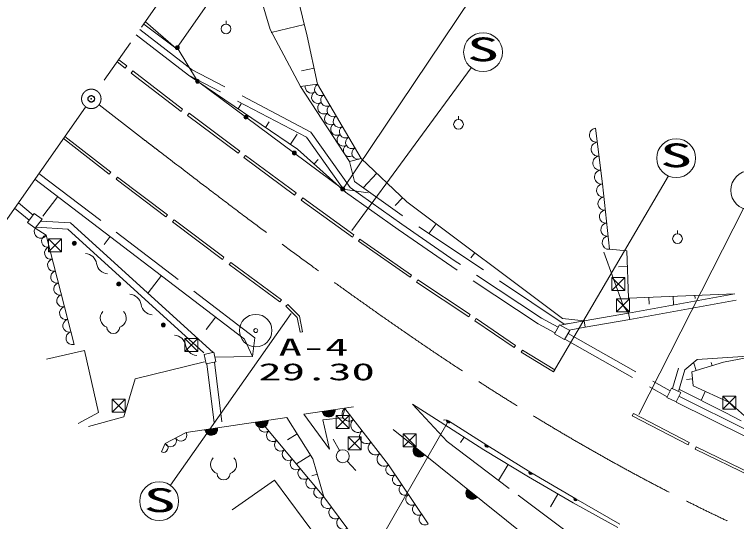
# Model space of a CAD drawing. Units: millimetres, scale not verified. Extents: x 40000 to 680000, y 20000 to 380000.
# Drawn here: x 69962 to 125654, y 280539 to 319638 of the extents above; entities that cross this region are included whole.
import ezdxf
from ezdxf.enums import TextEntityAlignment as Align

# ---------------------------------------------------------------- set-up
doc = ezdxf.new("R2010")
doc.units = ezdxf.units.MM
doc.header["$LTSCALE"] = 1000
doc.header["$PDMODE"] = 32
doc.header["$PDSIZE"] = 500
doc.linetypes.add('CHAIN', pattern=[18.5, 12, -1.5, 3.5, -1.5])
doc.linetypes.add('DASHED', pattern=[7.5, 6, -1.5])
for name, color, linetype, lineweight in [('M-BGD', 7, 'Continuous', 13), ('M-BMK', 2, 'CHAIN', 13), ('M-BMK-ROW', 30, 'Continuous', 13), ('M-BMK-SRVR', 94, 'Continuous', 13), ('M-STR-HTXT', 7, 'Continuous', 13), ('M-STR-STR3', 7, 'Continuous', 13)]:
    doc.layers.add(name, color=color, linetype=linetype, lineweight=lineweight)
doc.layers.add('M-OTRS', color=6, linetype='Continuous')
doc.styles.add('ＭＳ ゴシック', font='')
doc.styles.get('ＭＳ ゴシック').set_extended_font_data('MS Gothic')

msp = doc.modelspace()

# ---------------------------------------------------------------- linework, layer by layer
at = {"layer": 'M-BGD', "linetype": 'CHAIN'}
for p, q in [((97303, 343623), (76351, 313809)), ((75437, 312477), (60012, 290528))]:
    msp.add_line(p, q, dxfattribs=at)
at = {"layer": 'M-BGD'}
for p, q in [((90482, 326456), (92544, 317969)), ((86281, 319150), (86281, 318900)), ((82406, 317051), (80057, 319062)), ((89766, 318237), (92328, 318860)), ((92544, 317969), (93342, 314261)), ((84079, 314489), (82515, 317081)), ((77893, 315981), (78501, 315508)), ((78623, 315666), (78008, 316145)), ((78501, 315508), (78623, 315666)), ((79089, 315278), (78967, 315119)), ((82930, 312324), (79089, 315278)), ((92099, 315281), (93077, 315492)), ((78967, 315119), (82808, 312165)), ((83394, 314955), (91804, 309251)), ((95282, 306179), (84079, 314489)), ((93342, 314261), (92014, 314089)), ((93342, 314261), (96693, 308542)), ((92014, 314089), (95802, 308292)), ((87455, 312741), (87204, 312371)), ((82808, 312165), (82930, 312324)), ((83438, 312015), (83319, 311855)), ((87347, 309103), (83438, 312015)), ((83319, 311855), (87228, 308942)), ((89616, 311366), (89323, 310934)), ((104208, 311788), (104208, 311538)), ((114785, 310867), (115304, 306566)), ((73853, 310231), (77402, 307488)), ((91776, 310417), (91243, 309632)), ((77279, 307330), (73738, 310067)), ((87228, 308942), (87347, 309103)), ((91804, 309251), (95504, 305940)), ((87779, 308758), (87660, 308597)), ((87660, 308597), (91569, 305713)), ((91687, 305874), (87779, 308758)), ((96693, 308542), (95802, 308292)), ((100226, 305182), (96693, 308542)), ((93380, 308453), (93076, 308113)), ((77402, 307488), (77279, 307330)), ((71544, 306943), (87717, 294611)), ((77796, 306939), (77917, 307099)), ((81648, 304026), (77796, 306939)), ((77917, 307099), (81769, 304186)), ((96855, 306280), (97905, 307390)), ((115304, 306566), (115853, 301534)), ((91569, 305713), (91687, 305874)), ((97238, 305872), (95282, 306179)), ((72148, 304081), (73306, 305599)), ((92195, 305487), (92078, 305325)), ((92078, 305325), (96025, 302478)), ((96142, 302641), (92195, 305487)), ((99319, 304910), (99886, 305506)), ((69974, 304709), (71093, 303775)), ((70263, 305119), (71396, 304173)), ((112225, 296193), (100226, 305182)), ((71495, 304302), (70963, 303604)), ((72094, 303845), (71495, 304302)), ((81769, 304186), (81648, 304026)), ((70963, 303604), (71562, 303148)), ((71562, 303148), (72094, 303845)), ((71992, 303711), (74290, 303562)), ((85286, 293577), (74290, 303562)), ((82157, 303642), (82277, 303801)), ((86001, 300752), (82157, 303642)), ((82277, 303801), (86121, 300912)), ((71562, 303148), (72404, 302615)), ((71628, 303234), (74083, 303074)), ((84576, 293547), (74083, 303074)), ((101941, 302775), (102480, 303494)), ((121099, 302975), (121099, 302725)), ((72404, 302615), (73818, 297096)), ((76887, 301906), (77351, 302515)), ((96025, 302478), (96142, 302641)), ((96607, 302316), (96493, 302152)), ((96493, 302152), (100471, 299375)), ((100585, 299539), (96607, 302316)), ((117194, 301408), (115853, 301534)), ((117328, 297764), (117194, 301408)), ((86121, 300912), (86001, 300752)), ((105167, 300860), (105465, 301258)), ((86519, 300360), (86638, 300522)), ((90436, 297486), (86519, 300360)), ((86638, 300522), (90554, 297647)), ((116547, 300189), (117238, 300215)), ((80276, 298175), (81293, 299509)), ((100471, 299375), (100585, 299539)), ((101075, 299167), (100965, 299000)), ((105106, 296500), (101075, 299167)), ((100965, 299000), (104995, 296333)), ((125532, 298100), (117328, 297764)), ((117332, 296602), (125532, 298100)), ((122458, 297738), (122448, 297974)), ((90554, 297647), (90436, 297486)), ((117422, 296111), (125622, 297608)), ((118904, 297306), (118883, 297828)), ((120782, 297271), (120756, 297904)), ((73818, 297096), (74562, 294190)), ((91047, 297276), (90905, 297134)), ((90905, 297134), (91765, 296275)), ((91047, 297276), (91950, 296373)), ((84747, 295353), (85481, 296316)), ((91950, 296373), (92186, 295173)), ((104995, 296333), (105106, 296500)), ((117332, 296602), (117416, 296110)), ((91765, 296275), (91990, 295134)), ((105573, 296191), (105461, 296026)), ((105461, 296026), (108504, 293959)), ((108617, 294125), (105573, 296191)), ((112037, 295691), (113894, 296020)), ((113894, 296020), (112225, 296193)), ((113894, 296020), (113981, 295527)), ((92186, 295173), (91990, 295134)), ((111602, 295007), (111992, 295716)), ((111992, 295716), (112786, 295278)), ((112786, 295278), (112395, 294569)), ((112734, 295307), (113981, 295527)), ((112395, 294569), (111602, 295007)), ((87717, 294611), (88333, 293276)), ((108504, 293959), (108617, 294125)), ((72433, 293054), (75359, 293717)), ((75359, 293717), (76442, 288937)), ((85338, 293589), (84601, 293430)), ((85495, 292862), (85338, 293589)), ((109138, 293763), (109035, 293592)), ((109035, 293592), (111540, 292078)), ((111644, 292249), (109138, 293763)), ((84601, 293430), (84758, 292703)), ((88333, 293276), (85447, 293210)), ((124644, 292822), (127396, 293352)), ((84758, 292703), (85495, 292862)), ((122207, 292071), (124644, 292822)), ((122360, 292756), (122540, 292173)), ((123689, 292808), (123768, 292552)), ((111540, 292078), (111644, 292249)), ((120717, 290794), (121178, 292369)), ((121173, 290573), (121658, 292229)), ((122314, 291000), (122207, 292071)), ((121794, 291496), (122260, 291543)), ((120285, 290110), (120636, 290833)), ((120636, 290833), (121350, 290487)), ((122314, 291000), (125101, 289715)), ((121350, 290487), (121000, 289764)), ((122912, 289873), (123236, 290575)), ((121000, 289764), (120285, 290110)), ((125101, 289715), (126256, 288699)), ((92279, 288808), (96105, 289391)), ((95441, 289268), (95271, 288531)), ((95441, 289268), (98807, 284919)), ((102800, 288217), (100654, 289594)), ((76442, 288937), (74877, 288101)), ((83197, 287400), (90971, 288551)), ((90971, 288551), (92966, 285380)), ((92279, 288808), (94260, 286109)), ((95271, 288531), (93737, 288379)), ((117705, 288872), (117612, 288695)), ((117612, 288695), (121910, 286446)), ((122002, 286623), (117705, 288872)), ((88971, 288263), (93814, 282449)), ((106158, 286076), (102800, 288217)), ((103433, 288293), (106388, 286419)), ((81594, 286547), (83197, 287400)), ((99161, 287629), (115454, 274608)), ((91015, 286834), (91757, 287301)), ((104372, 286633), (104636, 287047)), ((81311, 285903), (81594, 286547)), ((106388, 286419), (109791, 284320)), ((121910, 286446), (122002, 286623)), ((122543, 286311), (122456, 286131)), ((126893, 284197), (122543, 286311)), ((109611, 283978), (106158, 286076)), ((122456, 286131), (126805, 284017)), ((91707, 284988), (92786, 285667)), ((92966, 285380), (93814, 282449)), ((98807, 284919), (101880, 280351)), ((107281, 283706), (108030, 284938)), ((92894, 284076), (93309, 284196)), ((109791, 284320), (113247, 282290)), ((86750, 281436), (90018, 283731)), ((90018, 283731), (100685, 269389)), ((113046, 281976), (109611, 283978)), ((93814, 282449), (98642, 276012)), ((111314, 281684), (111880, 282656)), ((116507, 280068), (113046, 281976)), ((113247, 282290), (116654, 280342))]:
    msp.add_line(p, q, dxfattribs=at)
at = {"layer": 'M-BGD', "linetype": 'DASHED'}
for p, q in [((89674, 318468), (87617, 325442)), ((82406, 317051), (79929, 318880)), ((83394, 314955), (79356, 318063)), ((83699, 315351), (79643, 318473)), ((92014, 314089), (89674, 318468)), ((92824, 310557), (83627, 315398)), ((92486, 310170), (83394, 314955)), ((95862, 306299), (92824, 310557)), ((95504, 305940), (92486, 310170)), ((96190, 306755), (95802, 308292)), ((71852, 307382), (88512, 294700)), ((99862, 304127), (96190, 306755)), ((99558, 303054), (95504, 305940)), ((99845, 303463), (95862, 306299)), ((112366, 295768), (99862, 304127)), ((103683, 300210), (99558, 303054)), ((103964, 300624), (99845, 303463)), ((116904, 297208), (115411, 301297)), ((110346, 295784), (103683, 300210)), ((110603, 296213), (103964, 300624)), ((117332, 296602), (116904, 297208)), ((113894, 296020), (117332, 296602)), ((111645, 295086), (110346, 295784)), ((111887, 295524), (110603, 296213)), ((112692, 295807), (112366, 295768)), ((113978, 295527), (117416, 296110)), ((88512, 294700), (88333, 293276)), ((112654, 295039), (120526, 290606)), ((112413, 294601), (120307, 290155)), ((121658, 292229), (122625, 293030)), ((122625, 293030), (127396, 293352)), ((79276, 291544), (84626, 292846)), ((84797, 292711), (85353, 288155)), ((85386, 292839), (85948, 288227)), ((78390, 288615), (79276, 291544)), ((121214, 290205), (126564, 287542)), ((124781, 288943), (121254, 290711)), ((120996, 289755), (126346, 287092)), ((100654, 289594), (103332, 286709)), ((75665, 287875), (78390, 288615)), ((126022, 288314), (124781, 288943)), ((94260, 286109), (93737, 288379)), ((103332, 286709), (108811, 282583)), ((108811, 282583), (115162, 277823))]:
    msp.add_line(p, q, dxfattribs=at)
at = {"layer": 'M-BGD'}
for centre, radius in [((86281, 318525), 375), ((82515, 317081), 150), ((82515, 317081), 100), ((82515, 317081), 50), ((84079, 314489), 150), ((84079, 314489), 150), ((84079, 314489), 100), ((84079, 314489), 100), ((84079, 314489), 50), ((84079, 314489), 50), ((87813, 311719), 150), ((87813, 311719), 100), ((87813, 311719), 50), ((104208, 311163), 375), ((91548, 308949), 150), ((91548, 308949), 100), ((91548, 308949), 50), ((95282, 306179), 150), ((95282, 306179), 100), ((95282, 306179), 50), ((121099, 302350), 375), ((74575, 301999), 150), ((74575, 301999), 100), ((74575, 301999), 50), ((78009, 298851), 150), ((78009, 298851), 100), ((78009, 298851), 50), ((81442, 295703), 150), ((81442, 295703), 100), ((81442, 295703), 50)]:
    msp.add_circle(centre, radius, dxfattribs=at)
for centre, radius, start, end in [((92860, 314055), 474, 169.9069, 300.3687), ((93582, 313853), 474, 120.3688, 300.3687), ((93351, 313250), 474, 120.3688, 300.3687), ((94060, 313036), 474, 120.3688, 300.3687), ((93830, 312433), 474, 120.3688, 300.3687), ((94539, 312219), 474, 120.3688, 300.3687), ((94347, 311606), 474, 120.3688, 300.3687), ((95018, 311402), 474, 120.3688, 300.3687), ((94825, 310789), 474, 120.3688, 300.3687), ((95496, 310585), 474, 120.3688, 300.3687), ((114850, 310329), 542, 96.8776, 276.8776), ((95320, 309962), 474, 120.3688, 300.3687), ((95975, 309768), 474, 120.3688, 300.3687), ((114980, 309254), 542, 96.8776, 276.8776), ((95798, 309145), 474, 120.3688, 300.3687), ((96454, 308951), 474, 120.3688, 300.3687), ((115110, 308179), 542, 96.8776, 276.8776), ((115239, 307104), 542, 96.8776, 276.8776), ((115359, 306063), 506, 96.2285, 276.2285), ((115469, 305056), 506, 96.2285, 276.2285), ((115579, 304050), 506, 96.2285, 276.2285), ((115689, 303044), 506, 96.2285, 276.2285), ((71983, 302881), 498, 147.6688, 327.6688), ((72522, 302155), 475, 104.3674, 284.3674), ((115798, 302038), 506, 96.2285, 276.2285), ((72758, 301235), 475, 104.3674, 284.3674), ((72993, 300315), 475, 104.3674, 284.3674), ((75357, 300267), 948, 9.574, 85.3952), ((77226, 300582), 948, 189.574, 265.3952), ((73229, 299396), 475, 104.3674, 284.3674), ((73464, 298476), 475, 104.3674, 284.3674), ((73700, 297556), 475, 104.3674, 284.3674), ((78791, 297119), 948, 9.574, 85.3952), ((73942, 296612), 500, 104.3674, 284.3673), ((80660, 297434), 948, 189.574, 265.3952), ((77306, 296230), 727, 135.7958, 252.2769), ((77863, 296230), 727, 287.7231, 44.2042), ((74190, 295643), 500, 104.3674, 284.3673), ((77585, 295537), 500, 180.0001, 359.9999), ((74438, 294674), 500, 104.3674, 284.3673), ((82225, 293971), 948, 9.574, 85.3952), ((84094, 294286), 948, 189.574, 265.3952), ((94192, 289099), 500, 188.6574, 8.6574), ((94192, 289099), 500, 188.6574, 8.6574), ((94192, 289099), 450, 188.6574, 8.6574), ((94192, 289099), 400, 188.6574, 8.6574), ((94192, 289099), 350, 188.6574, 8.6574), ((94192, 289099), 300, 188.6574, 8.6574), ((94192, 289099), 250, 188.6574, 8.6574), ((94192, 289099), 200, 188.6574, 8.6574), ((94192, 289099), 150, 188.6574, 8.6574), ((94192, 289099), 100, 188.6574, 8.6574), ((94192, 289099), 50, 188.6574, 8.6574), ((95778, 288833), 550, 127.7469, 307.747), ((89027, 288264), 500, 188.423, 8.423), ((89027, 288264), 500, 188.423, 8.423), ((89027, 288264), 450, 188.423, 8.423), ((89027, 288264), 400, 188.423, 8.423), ((89027, 288264), 350, 188.423, 8.423), ((89027, 288264), 300, 188.423, 8.423), ((89027, 288264), 250, 188.423, 8.423), ((89273, 287899), 473, 129.7991, 309.7991), ((89027, 288264), 200, 188.423, 8.423), ((89027, 288264), 150, 188.423, 8.423), ((89027, 288264), 100, 188.423, 8.423), ((89027, 288264), 50, 188.423, 8.423), ((96451, 287963), 550, 127.7469, 307.747), ((103165, 287871), 500, 57.6261, 102.6261), ((103433, 288293), 150, 147.6261, 327.6261), ((103433, 288293), 100, 147.6261, 327.6261), ((103433, 288293), 50, 147.6261, 327.6261), ((82796, 287187), 454, 208.0257, 28.0257), ((85140, 287688), 500, 188.423, 8.423), ((85140, 287688), 500, 188.423, 8.423), ((85140, 287688), 450, 188.423, 8.423), ((85140, 287688), 400, 188.423, 8.423), ((85140, 287688), 350, 188.423, 8.423), ((85140, 287688), 300, 188.423, 8.423), ((85140, 287688), 250, 188.423, 8.423), ((85140, 287688), 200, 188.423, 8.423), ((85140, 287688), 150, 188.423, 8.423), ((85140, 287688), 100, 188.423, 8.423), ((85140, 287688), 50, 188.423, 8.423), ((89879, 287173), 473, 129.7991, 309.7991), ((97124, 287093), 550, 127.7469, 307.747), ((81995, 286760), 454, 208.0257, 28.0257), ((81453, 286225), 352, 246.2493, 66.2493), ((90484, 286446), 473, 129.7991, 309.7991), ((97798, 286224), 550, 127.7469, 307.747), ((101197, 286001), 500, 141.3691, 321.3691), ((101197, 286001), 500, 141.3691, 321.3691), ((101197, 286001), 450, 141.3691, 321.3691), ((106388, 286419), 150, 147.6261, 328.3227), ((106388, 286419), 100, 147.6261, 328.3227), ((106388, 286419), 50, 147.6261, 328.3227), ((91090, 285719), 473, 129.7991, 309.7991), ((98471, 285354), 550, 127.7469, 307.747), ((101197, 286001), 400, 141.3691, 321.3691), ((101197, 286001), 350, 141.3691, 321.3691), ((101197, 286001), 300, 141.3691, 321.3691), ((101197, 286001), 250, 141.3691, 321.3691), ((101197, 286001), 200, 141.3691, 321.3691), ((101197, 286001), 150, 141.3691, 321.3691), ((101197, 286001), 100, 141.3691, 321.3691), ((101197, 286001), 50, 141.3691, 321.3691), ((85813, 284938), 727, 135.7958, 252.2769), ((86370, 284938), 727, 287.7231, 44.2042), ((91695, 284993), 473, 129.7991, 309.7991), ((92301, 284266), 473, 129.7991, 309.7991), ((99064, 284539), 459, 123.9223, 303.9223), ((86092, 284245), 500, 180.0001, 359.9999), ((99576, 283777), 459, 123.9223, 303.9223), ((109791, 284320), 150, 148.3227, 329.5743), ((109791, 284320), 100, 148.3227, 329.5743), ((109791, 284320), 50, 148.3227, 329.5743), ((92906, 283539), 473, 129.7991, 309.7991), ((93511, 282813), 473, 129.7991, 309.7991), ((100088, 283016), 459, 123.9223, 303.9223), ((105271, 282746), 500, 141.3691, 321.3691), ((105271, 282746), 500, 141.3691, 321.3691), ((105271, 282746), 450, 141.3691, 321.3691), ((105271, 282746), 400, 141.3691, 321.3691), ((105271, 282746), 350, 141.3691, 321.3691), ((105271, 282746), 300, 141.3691, 321.3691), ((94116, 282047), 503, 126.8707, 306.8707), ((100600, 282254), 459, 123.9223, 303.9223), ((105271, 282746), 250, 141.3691, 321.3691), ((105271, 282746), 200, 141.3691, 321.3691), ((105271, 282746), 150, 141.3691, 321.3691), ((105271, 282746), 100, 141.3691, 321.3691), ((105271, 282746), 50, 141.3691, 321.3691), ((113247, 282290), 150, 149.5743, 330.2377), ((101112, 281493), 459, 123.9223, 303.9223), ((113247, 282290), 100, 149.5743, 330.2377), ((113247, 282290), 50, 149.5743, 330.2377), ((94719, 281242), 503, 126.8707, 306.8707), ((95323, 280438), 503, 126.8707, 306.8707), ((101624, 280731), 459, 123.9223, 303.9223)]:
    msp.add_arc(centre, radius, start, end, dxfattribs=at)
at = {"layer": 'M-BMK'}
msp.add_line((79838, 310077), (76502, 312681), dxfattribs=at)
msp.add_circle((75889, 313129), 750, dxfattribs=at)
msp.add_open_spline([(79838, 310077), (79985, 309964), (80131, 309852), (80278, 309740), (80425, 309627), (80572, 309515), (80718, 309402), (80865, 309290), (81012, 309178), (81159, 309065), (82039, 308391), (82921, 307718), (83802, 307044), (85124, 306035), (86447, 305026), (87778, 304027), (88356, 303594), (88934, 303163), (89514, 302732), (90093, 302302), (90674, 301872), (91255, 301444), (91836, 301016), (92419, 300590), (93002, 300165), (96638, 297516), (100312, 294919), (104068, 292442), (109631, 288774), (115374, 285370), (121322, 282358), (127260, 279351), (133402, 276735), (139727, 274659), (143951, 273272), (148257, 272127), (152619, 271290), (153348, 271151), (154078, 271020), (154808, 270886), (155537, 270752), (156266, 270616), (156997, 270490), (157721, 270365), (158446, 270250), (159172, 270135)], degree=3, knots=[0, 0, 0, 0, 1, 1, 1, 2, 2, 2, 3, 3, 3, 4, 4, 4, 5, 5, 5, 6, 6, 6, 7, 7, 7, 8, 8, 8, 9, 9, 9, 10, 10, 10, 11, 11, 11, 12, 12, 12, 13, 13, 13, 14, 14, 14, 15, 15, 15, 15], dxfattribs=at)
msp.add_point((75889, 313129), dxfattribs=at)
at = {"layer": 'M-BMK-ROW'}
for p, q in [((73588, 302341), (72588, 302341)), ((72588, 302341), (72588, 301341)), ((73588, 302341), (72588, 301341)), ((72588, 302341), (73588, 301341)), ((73588, 301341), (73588, 302341)), ((72588, 301341), (73588, 301341)), ((117037, 299353), (116037, 299353)), ((116037, 299353), (116037, 298353)), ((117037, 299353), (116037, 298353)), ((116037, 299353), (117037, 298353)), ((117037, 298353), (117037, 299353)), ((116037, 298353), (117037, 298353)), ((117404, 297708), (116404, 297708)), ((116404, 297708), (116404, 296708)), ((117404, 297708), (116404, 296708)), ((116404, 297708), (117404, 296708)), ((117404, 296708), (117404, 297708)), ((116404, 296708), (117404, 296708)), ((84106, 294655), (83106, 294655)), ((83106, 294655), (83106, 293655)), ((84106, 294655), (83106, 293655)), ((83106, 294655), (84106, 293655)), ((84106, 293655), (84106, 294655)), ((83106, 293655), (84106, 293655)), ((125601, 290215), (124601, 290215)), ((124601, 290215), (124601, 289215)), ((125601, 290215), (124601, 289215)), ((124601, 290215), (125601, 289215)), ((125601, 289215), (125601, 290215)), ((78508, 289974), (77508, 289974)), ((77508, 289974), (77508, 288974)), ((78508, 289974), (77508, 288974)), ((77508, 289974), (78508, 288974)), ((78508, 288974), (78508, 289974)), ((124601, 289215), (125601, 289215)), ((77508, 288974), (78508, 288974)), ((95780, 288712), (94780, 288712)), ((94780, 288712), (94780, 287712)), ((95780, 288712), (94780, 287712)), ((94780, 288712), (95780, 287712)), ((95780, 287712), (95780, 288712)), ((94780, 287712), (95780, 287712)), ((96707, 287077), (95707, 287077)), ((95707, 287077), (95707, 286077)), ((96707, 287077), (95707, 286077)), ((95707, 287077), (96707, 286077)), ((96707, 286077), (96707, 287077)), ((100937, 287306), (99937, 287306)), ((99937, 287306), (99937, 286306)), ((100937, 287306), (99937, 286306)), ((99937, 287306), (100937, 286306)), ((100937, 286306), (100937, 287306)), ((99937, 286306), (100937, 286306)), ((95707, 286077), (96707, 286077))]:
    msp.add_line(p, q, dxfattribs=at)
at = {"layer": 'M-BMK-SRVR'}
for radius in [1250, 150]:
    msp.add_circle((88571, 295265), radius, dxfattribs=at)
at = {"layer": 'M-OTRS'}
msp.add_point((75889, 313129), dxfattribs=at)
at = {"layer": 'M-STR-HTXT'}
for p, q in [((82515, 317081), (92859, 332102)), ((95282, 306179), (106296, 322576)), ((105196, 315534), (95995, 302982)), ((120395, 307184), (111540, 292078)), ((126182, 304677), (118107, 288792)), ((91294, 296572), (81993, 283332)), ((103433, 288293), (92334, 269006))]:
    msp.add_line(p, q, dxfattribs=at)
for centre in [(106103, 316729), (120994, 308559), (126703, 306083), (81123, 282111)]:
    msp.add_circle(centre, 1500, dxfattribs=at)
at = {"layer": 'M-STR-STR3'}
for p, q in [((95042, 286009), (94551, 286883)), ((95623, 285204), (96292, 284467))]:
    msp.add_line(p, q, dxfattribs=at)
msp.add_circle((95286, 285578), 500, dxfattribs=at)

# ---------------------------------------------------------------- texts
at = {"layer": 'M-BMK-SRVR', "style": 'ＭＳ ゴシック', "width": 2}
for s, p in [('A-4', (90333, 292935)), ('29.30', (88776, 291032))]:
    msp.add_text(s, height=1320, dxfattribs=at).set_placement(p, align=Align.BOTTOM_LEFT)
at = {"layer": 'M-STR-HTXT', "style": 'ＭＳ ゴシック', "width": 2}
for p in [(104853, 315479), (119744, 307309), (79916, 280718)]:
    msp.add_text('S', height=1833, dxfattribs=at).set_placement(p, align=Align.BOTTOM_LEFT)

doc.saveas('drawing.dxf')
